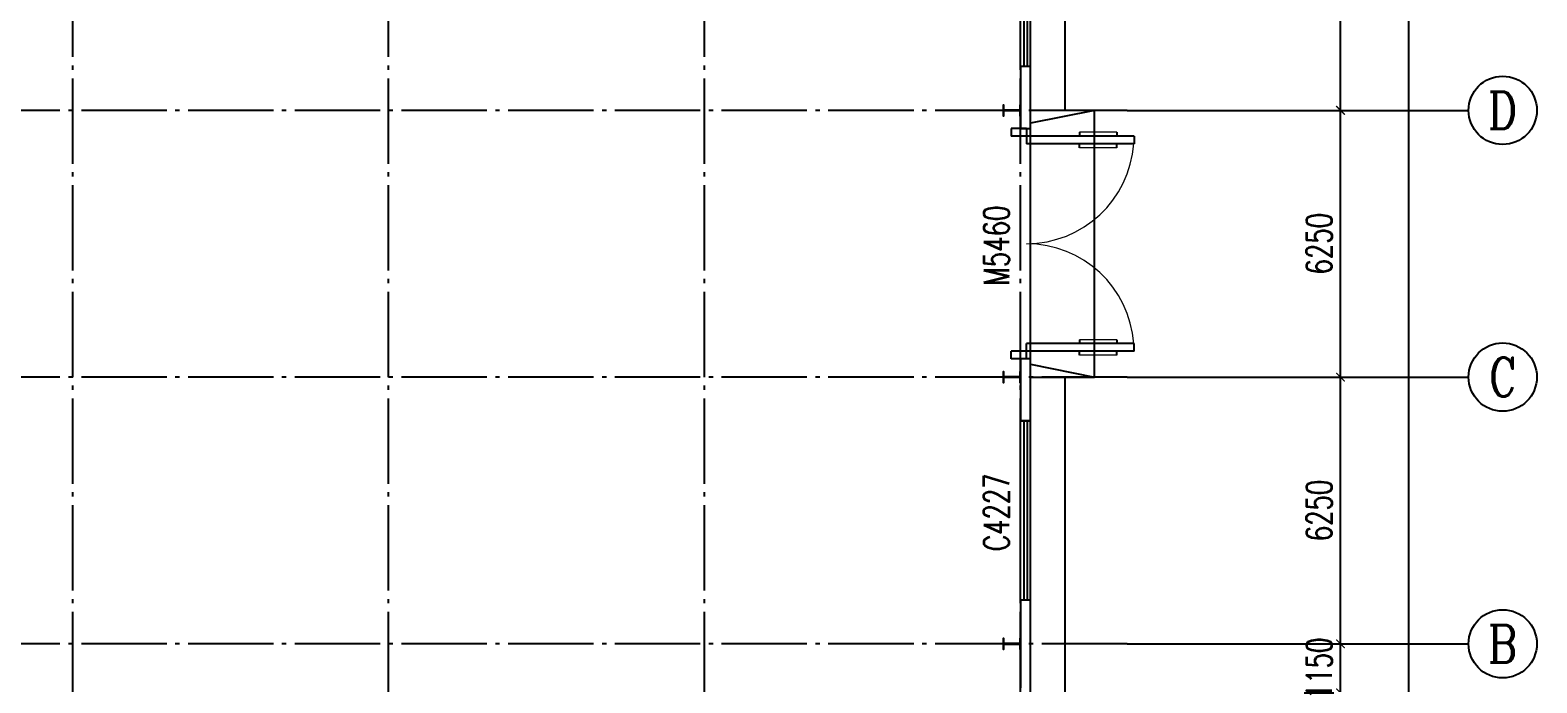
# Model space of a CAD drawing. Header units: millimetres. Extents: x 418304 to 847498, y 48187 to 111456.
# Drawn here: x 421611.75 to 421647.05, y 54532.07 to 54547.36 of the extents above; entities that cross this region are included whole.
import ezdxf
from ezdxf.enums import TextEntityAlignment as Align

# ---------------------------------------------------------------- set-up
doc = ezdxf.new("R2010")
doc.units = ezdxf.units.MM
doc.header["$LTSCALE"] = 1000
doc.linetypes.add('DOTE', pattern=[2.42, 2, -0.2, 0.02, -0.2])
for name, color, linetype in [('AXIS', 3, 'Continuous'), ('AXIS_TEXT', 7, 'Continuous'), ('COLUMN', 2, 'Continuous'), ('DOTE', 8, 'DOTE'), ('WALL-PARAPET', 6, 'Continuous'), ('WINDOW', 4, 'Continuous'), ('WINDOW_TEXT', 7, 'Continuous')]:
    doc.layers.add(name, color=color, linetype=linetype)
doc.styles.add('_TCH_AXIS', font='COMPLEX', dxfattribs={"bigfont": 'GBCBIG'})
doc.styles.add('_TCH_DIM_T3', font='SIMPLEX', dxfattribs={"width": 0.705882, "bigfont": 'GBCBIG'})
doc.styles.add('_TCH_WINDOW', font='SIMPLEX', dxfattribs={"height": 3.5, "bigfont": 'GBCBIG'})
doc.styles.add('COMPLEX', font='COMPLEX')
doc.dimstyles.new('_TCH_ARCH&&200', dxfattribs={"dimtxt": 595, "dimasz": 200, "dimexe": 500, "dimexo": 600, "dimgap": 200, "dimtad": 1, "dimdec": 0, "dimzin": 0, "dimdsep": 46, "dimtxsty": '_TCH_DIM_T3', "dimblk": 'ARCHTICK', "dimcen": 0.09, "dimclrt": 7, "dimazin": 2, "dimtfac": 1, "dimtdec": 0, "dimtix": 1, "dimtmove": 2, "dimatfit": 3, "dimfxl": 0, "dimtolj": 1, "dimtzin": 0, "dimarcsym": 0})

# ---------------------------------------------------------------- blocks, each defined once
blk = doc.blocks.new('A$C797E1D2B')
at = {"layer": 'COLUMN'}
h = blk.add_hatch(color=256, dxfattribs=at)
h.paths.add_polyline_path([(125, 400), (250, 400), (250, 388), (130, 388), (130, 200), (125, 200)])
h.paths.add_polyline_path([(0, 400), (125, 400), (125, 200), (120, 200), (120, 388), (0, 388)])
h.paths.add_polyline_path([(0, 12), (120, 12), (120, 200), (125, 200), (125, 0), (0, 0)])
h.paths.add_polyline_path([(125, 200), (130, 200), (130, 12), (250, 12), (250, 0), (125, 0)])
blk.add_lwpolyline([(250, 0), (250, 12), (130, 12), (130, 388), (250, 388), (250, 400), (0, 400), (0, 388), (120, 388), (120, 12), (0, 12), (0, 0)], close=True, dxfattribs=at)
blk = doc.blocks.new('_AXISO')
blk.add_circle((0, 0), 0.5)
at = {"layer": 'AXIS_TEXT', "style": 'COMPLEX', "width": 1.041667}
blk.add_attdef('A', text='', height=0.56, dxfattribs=at).set_placement((-0.25, -0.28), (0.25, -0.28), align=Align.FIT)
blk = doc.blocks.new('_ArchTick')
at = {"color": 0, "linetype": 'ByBlock', "const_width": 0.15}
blk.add_lwpolyline([(-0.5, -0.5), (0.5, 0.5)], dxfattribs=at)
blk = doc.blocks.new('*D247')
at = {"layer": 'AXIS', "color": 0, "lineweight": -2}
for p, q in [((653746, 127867), (660246, 127867)), ((659746, 77387), (659746, 127867)), ((653746, 77387), (660246, 77387))]:
    blk.add_line(p, q, dxfattribs=at)
at = {"layer": 'Defpoints', "color": 0}
for p in [(653146, 127867), (659746, 127867), (653146, 77387)]:
    blk.add_point(p, dxfattribs=at)
at = {"layer": 'AXIS', "color": 0, "lineweight": -2, "xscale": 200, "yscale": 200, "zscale": 200}
for p, rotation in [((659746, 127867), 90), ((659746, 77387), 270)]:
    blk.add_blockref('_ArchTick', p, dxfattribs=dict(at, rotation=rotation))
at = {"layer": 'AXIS', "color": 7, "insert": (659248, 102627), "char_height": 595, "attachment_point": 5, "rotation": 90, "style": '_TCH_DIM_T3'}
blk.add_mtext('\\A1;50480', dxfattribs=at)
blk = doc.blocks.new('*D250')
at = {"layer": 'AXIS', "color": 0, "lineweight": -2}
for p, q in [((658146, 83877), (658146, 84077)), ((653746, 83877), (658646, 83877)), ((658146, 82727), (658146, 83877)), ((653746, 82727), (658646, 82727)), ((658146, 82727), (658146, 82527))]:
    blk.add_line(p, q, dxfattribs=at)
at = {"layer": 'Defpoints', "color": 0}
for p in [(653146, 83877), (658146, 83877), (653146, 82727)]:
    blk.add_point(p, dxfattribs=at)
at = {"layer": 'AXIS', "color": 0, "lineweight": -2, "xscale": 200, "yscale": 200, "zscale": 200}
for p, rotation in [((658146, 83877), 270), ((658146, 82727), 90)]:
    blk.add_blockref('_ArchTick', p, dxfattribs=dict(at, rotation=rotation))
at = {"layer": 'AXIS', "color": 7, "insert": (657648, 83302), "char_height": 595, "attachment_point": 5, "rotation": 90, "style": '_TCH_DIM_T3'}
blk.add_mtext('\\A1;1150', dxfattribs=at)
blk = doc.blocks.new('*D251')
at = {"layer": 'AXIS', "color": 0, "lineweight": -2}
for p, q in [((653746, 90127), (658646, 90127)), ((658146, 83877), (658146, 90127)), ((653746, 83877), (658646, 83877))]:
    blk.add_line(p, q, dxfattribs=at)
at = {"layer": 'Defpoints', "color": 0}
for p in [(653146, 90127), (658146, 90127), (653146, 83877)]:
    blk.add_point(p, dxfattribs=at)
at = {"layer": 'AXIS', "color": 0, "lineweight": -2, "xscale": 200, "yscale": 200, "zscale": 200}
for p, rotation in [((658146, 90127), 90), ((658146, 83877), 270)]:
    blk.add_blockref('_ArchTick', p, dxfattribs=dict(at, rotation=rotation))
at = {"layer": 'AXIS', "color": 7, "insert": (657648, 87002), "char_height": 595, "attachment_point": 5, "rotation": 90, "style": '_TCH_DIM_T3'}
blk.add_mtext('\\A1;6250', dxfattribs=at)
blk = doc.blocks.new('*D252')
at = {"layer": 'AXIS', "color": 0, "lineweight": -2}
for p, q in [((653746, 96377), (658646, 96377)), ((658146, 90127), (658146, 96377)), ((653746, 90127), (658646, 90127))]:
    blk.add_line(p, q, dxfattribs=at)
at = {"layer": 'Defpoints', "color": 0}
for p in [(653146, 96377), (658146, 96377), (653146, 90127)]:
    blk.add_point(p, dxfattribs=at)
at = {"layer": 'AXIS', "color": 0, "lineweight": -2, "xscale": 200, "yscale": 200, "zscale": 200}
for p, rotation in [((658146, 96377), 90), ((658146, 90127), 270)]:
    blk.add_blockref('_ArchTick', p, dxfattribs=dict(at, rotation=rotation))
at = {"layer": 'AXIS', "color": 7, "insert": (657648, 93252), "char_height": 595, "attachment_point": 5, "rotation": 90, "style": '_TCH_DIM_T3'}
blk.add_mtext('\\A1;6250', dxfattribs=at)
blk = doc.blocks.new('*D253')
at = {"layer": 'AXIS', "color": 0, "lineweight": -2}
for p, q in [((653746, 102627), (658646, 102627)), ((658146, 96377), (658146, 102627)), ((653746, 96377), (658646, 96377))]:
    blk.add_line(p, q, dxfattribs=at)
at = {"layer": 'Defpoints', "color": 0}
for p in [(653146, 102627), (658146, 102627), (653146, 96377)]:
    blk.add_point(p, dxfattribs=at)
at = {"layer": 'AXIS', "color": 0, "lineweight": -2, "xscale": 200, "yscale": 200, "zscale": 200}
for p, rotation in [((658146, 102627), 90), ((658146, 96377), 270)]:
    blk.add_blockref('_ArchTick', p, dxfattribs=dict(at, rotation=rotation))
at = {"layer": 'AXIS', "color": 7, "insert": (657648, 99502), "char_height": 595, "attachment_point": 5, "rotation": 90, "style": '_TCH_DIM_T3'}
blk.add_mtext('\\A1;6250', dxfattribs=at)
blk = doc.blocks.new('$DorLib2D$00000011')
for p, q in [((-0.4667, 0.4709), (-0.4667, -0.0625)), ((-0.4667, 0.4709), (-0.4333, 0.4709)), ((-0.4333, 0.4709), (-0.4333, 0.0042)), ((0.4333, 0.4709), (0.4333, 0.0042)), ((0.4667, 0.4709), (0.4333, 0.4709)), ((0.4667, 0.4709), (0.4667, -0.0625)), ((-0.4833, 0.3962), (-0.4667, 0.3962)), ((-0.4167, 0.3962), (-0.4333, 0.3962)), ((0.4167, 0.3962), (0.4333, 0.3962)), ((0.4833, 0.3962), (0.4667, 0.3962)), ((-0.4833, 0.2346), (-0.4667, 0.2346)), ((-0.4167, 0.2346), (-0.4333, 0.2346)), ((0.4167, 0.2346), (0.4333, 0.2346)), ((0.4833, 0.2346), (0.4667, 0.2346)), ((-0.5, 0.0042), (-0.4333, 0.0042)), ((-0.5, 0.0042), (-0.5, -0.0625)), ((0.5, 0.0042), (0.4333, 0.0042)), ((0.5, 0.0042), (0.5, -0.0625)), ((-0.5, -0.0625), (-0.4667, -0.0625)), ((0.5, -0.0625), (0.4667, -0.0625))]:
    blk.add_line(p, q)
at = {"lineweight": 13}
for p, q in [((-0.4833, 0.3962), (-0.4833, 0.2346)), ((-0.4167, 0.3962), (-0.4167, 0.2346)), ((0.4167, 0.3962), (0.4167, 0.2346)), ((0.4833, 0.3962), (0.4833, 0.2346))]:
    blk.add_line(p, q, dxfattribs=at)
for centre, start, end in [((-0.4667, 0.0042), 0, 85.90396), ((0.4667, 0.0042), 94.09604, 180)]:
    blk.add_arc(centre, 0.4667, start, end, dxfattribs=at)
blk = doc.blocks.new('$TCHSYS$WIN2D')
for p, q in [((-0.5, 0.5), (0.5, 0.5)), ((-0.5, 0.5), (-0.5, -0.5)), ((0.5, 0.5), (0.5, -0.5)), ((0.5, 0.1667), (-0.5, 0.1667)), ((0.5, -0.1667), (-0.5, -0.1667)), ((-0.5, -0.5), (0.5, -0.5))]:
    blk.add_line(p, q)
blk = doc.blocks.new('2436')
at = {"color": 8, "ltscale": 0.5}
for p, q in [((652386, 96376.8), (650886, 96076.8)), ((650886, 90426.8), (652386, 90126.8))]:
    blk.add_line(p, q, dxfattribs=at)
for points in [[(651686, 108876.8), (651686, 96376.8)], [(650886, 90126.8), (652386, 90126.8), (652386, 96376.8), (650886, 96376.8)], [(651686, 90126.8), (651686, 76586.8), (628446, 76586.8)]]:
    blk.add_lwpolyline(points, dxfattribs=at)
at = {"layer": 'AXIS'}
for p, q in [((653146, 96376.8), (661146, 96376.8)), ((653146, 90126.8), (661146, 90126.8)), ((653146, 83876.8), (661146, 83876.8))]:
    blk.add_line(p, q, dxfattribs=at)
at = {"layer": 'DOTE'}
for p, q in [((628446, 75126.8), (628446, 130126.8)), ((635846, 75126.8), (635846, 130126.8)), ((643246, 75126.8), (643246, 130126.8)), ((650646, 75126.8), (650646, 130126.8)), ((653146, 96376.8), (485346, 96376.8)), ((653146, 90126.8), (485346, 90126.8)), ((653146, 83876.8), (485346, 83876.8))]:
    blk.add_line(p, q, dxfattribs=at)
at = {"layer": 'WALL-PARAPET'}
for p, q in [((650886, 97401.8), (650646, 97401.8)), ((650646, 97401.8), (650646, 95951.8)), ((650886, 95951.8), (650886, 97401.8)), ((650646, 95951.8), (650886, 95951.8)), ((650886, 90551.8), (650646, 90551.8)), ((650646, 90551.8), (650646, 89101.8)), ((650886, 89101.8), (650886, 90551.8)), ((650646, 89101.8), (650886, 89101.8)), ((650886, 84901.8), (650646, 84901.8)), ((650646, 84901.8), (650646, 82846.8)), ((650886, 82726.8), (650886, 84901.8))]:
    blk.add_line(p, q, dxfattribs=at)
at = {"layer": 'WINDOW'}
blk.add_line((650886, 90551.8), (650886, 95951.8), dxfattribs=at)
at = {"rotation": 89.99999999999999}
for p in [(650646, 96251.8), (650646, 90001.8), (650646, 83751.8)]:
    blk.add_blockref('A$C797E1D2B', p, dxfattribs=at)
at = {"layer": 'AXIS'}
ref = blk.add_blockref('_AXISO', (661946, 96376.8), dxfattribs=dict(at, xscale=1600, yscale=1600, zscale=1600))
ref.add_attrib('A', 'D', dxfattribs={"layer": 'AXIS_TEXT', "height": 870.5, "style": '_TCH_AXIS'}).set_placement((661593.6, 95941.5), (662298.3, 95941.5), align=Align.FIT)
ref = blk.add_blockref('_AXISO', (661946, 90126.8), dxfattribs=dict(at, xscale=1600, yscale=1600, zscale=1600))
ref.add_attrib('A', 'C', dxfattribs={"layer": 'AXIS_TEXT', "height": 911.4, "style": '_TCH_AXIS'}).set_placement((661620.5, 89671.1), (662271.5, 89671.1), align=Align.FIT)
ref = blk.add_blockref('_AXISO', (661946, 83876.8), dxfattribs=dict(at, xscale=1600, yscale=1600, zscale=1600))
ref.add_attrib('A', 'B', dxfattribs={"layer": 'AXIS_TEXT', "height": 870.5, "style": '_TCH_AXIS'}).set_placement((661593.6, 83441.5), (662298.3, 83441.5), align=Align.FIT)
at = {"layer": 'WINDOW'}
ref = blk.add_blockref('$TCHSYS$WIN2D', (650766, 99501.8), dxfattribs=dict(at, xscale=4200, yscale=-240, zscale=4200, rotation=90))
ref.add_attrib('A', 'C4227', (650383.7, 98551.8), dxfattribs={"layer": 'WINDOW_TEXT', "height": 595, "rotation": 90, "style": '_TCH_WINDOW', "width": 0.705882})
ref = blk.add_blockref('$DorLib2D$00000011', (650766, 93251.8), dxfattribs=dict(at, xscale=-5400, yscale=-5400, zscale=-5400, rotation=90))
ref.add_attrib('A', 'M5460', (650383.7, 92271.8), dxfattribs={"layer": 'WINDOW_TEXT', "height": 595, "rotation": 90, "style": '_TCH_WINDOW', "width": 0.705882})
ref = blk.add_blockref('$TCHSYS$WIN2D', (650766, 87001.8), dxfattribs=dict(at, xscale=4200, yscale=-240, zscale=4200, rotation=90))
ref.add_attrib('A', 'C4227', (650383.7, 86051.8), dxfattribs={"layer": 'WINDOW_TEXT', "height": 595, "rotation": 90, "style": '_TCH_WINDOW', "width": 0.705882})
at = {"layer": 'AXIS'}
for p1, p2, distance, text, picture, middle in [((653146, 77386.8), (653146, 127866.8), -6600, '50480', '*D247', (659248.5, 102626.8)), ((653146, 96376.8), (653146, 102626.8), -5000, '6250', '*D253', (657648.5, 99501.8)), ((653146, 90126.8), (653146, 96376.8), -5000, '6250', '*D252', (657648.5, 93251.8)), ((653146, 83876.8), (653146, 90126.8), -5000, '6250', '*D251', (657648.5, 87001.8)), ((653146, 82726.8), (653146, 83876.8), -5000, '1150', '*D250', (657648.5, 83301.8))]:
    dim = blk.add_aligned_dim(p1=p1, p2=p2, distance=distance, text=text, dimstyle='_TCH_ARCH&&200', dxfattribs=at)
    dim.commit()
    dim.dimension.update_dxf_attribs({"geometry": picture, "text_midpoint": middle})

msp = doc.modelspace()

# ---------------------------------------------------------------- block references
at = {"xscale": 0.001, "yscale": 0.001, "zscale": 0.001}
msp.add_blockref('2436', (420984.305, 54449.106, 3), dxfattribs=at)

doc.saveas('drawing.dxf')
